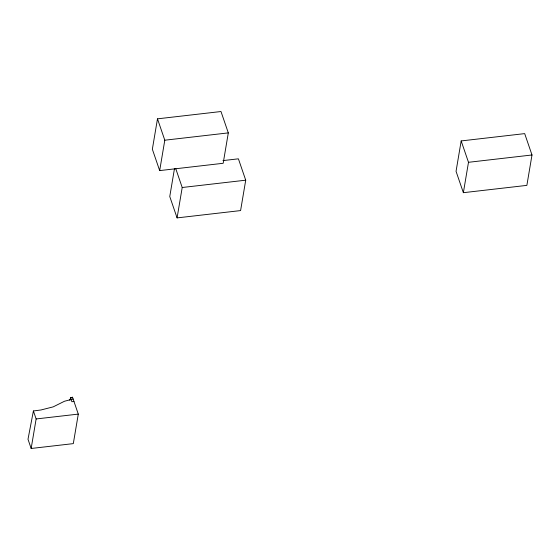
<?xml version="1.0" encoding="UTF-8"?>
<svg xmlns="http://www.w3.org/2000/svg" width="560" height="560" viewBox="0 0 560 560"><rect width="100%" height="100%" fill="white"/><g stroke="black" fill="none" stroke-linecap="round" stroke-linejoin="round"><path stroke-width="0.84" d="M73.122 399.014L64.512 401.24L53.193 406.868L41.006 409.969L33.397 410.97L28 439.264L31.157 448.476L73.311 443.625L78.288 414.106L72.618 397.53L70.511 397.768L71.862 401.73L73.969 401.485M31.157 448.476L36.134 418.957L33.397 410.97M71.953 397.607L72.618 397.53M157.486 118.839L152.355 149.233L159.67 170.597L223.181 163.282L228.305 132.888L220.99 111.524L157.486 118.839L164.801 140.203L159.67 170.597M174.468 168.672L169.764 196.532L177.079 217.896L240.59 210.581L245.721 180.187L238.406 158.823L222.957 160.601M177.079 217.896L182.21 187.502L175.735 168.602M461.174 140.931L456.05 171.325L463.365 192.689L526.869 185.374L532 154.98L524.685 133.616L461.174 140.931L468.489 162.302L463.365 192.689M69.734 400.092L70.693 397.992M70.028 399.847L70.742 398.286M164.801 140.203L228.305 132.888M182.21 187.502L245.721 180.187M468.489 162.302L532 154.98M36.134 418.957L78.288 414.106M72.401 397.061L72.597 397.628M70.693 397.992A0.749 0.476 -18.9 0 1 70.511 397.768"/></g></svg>
